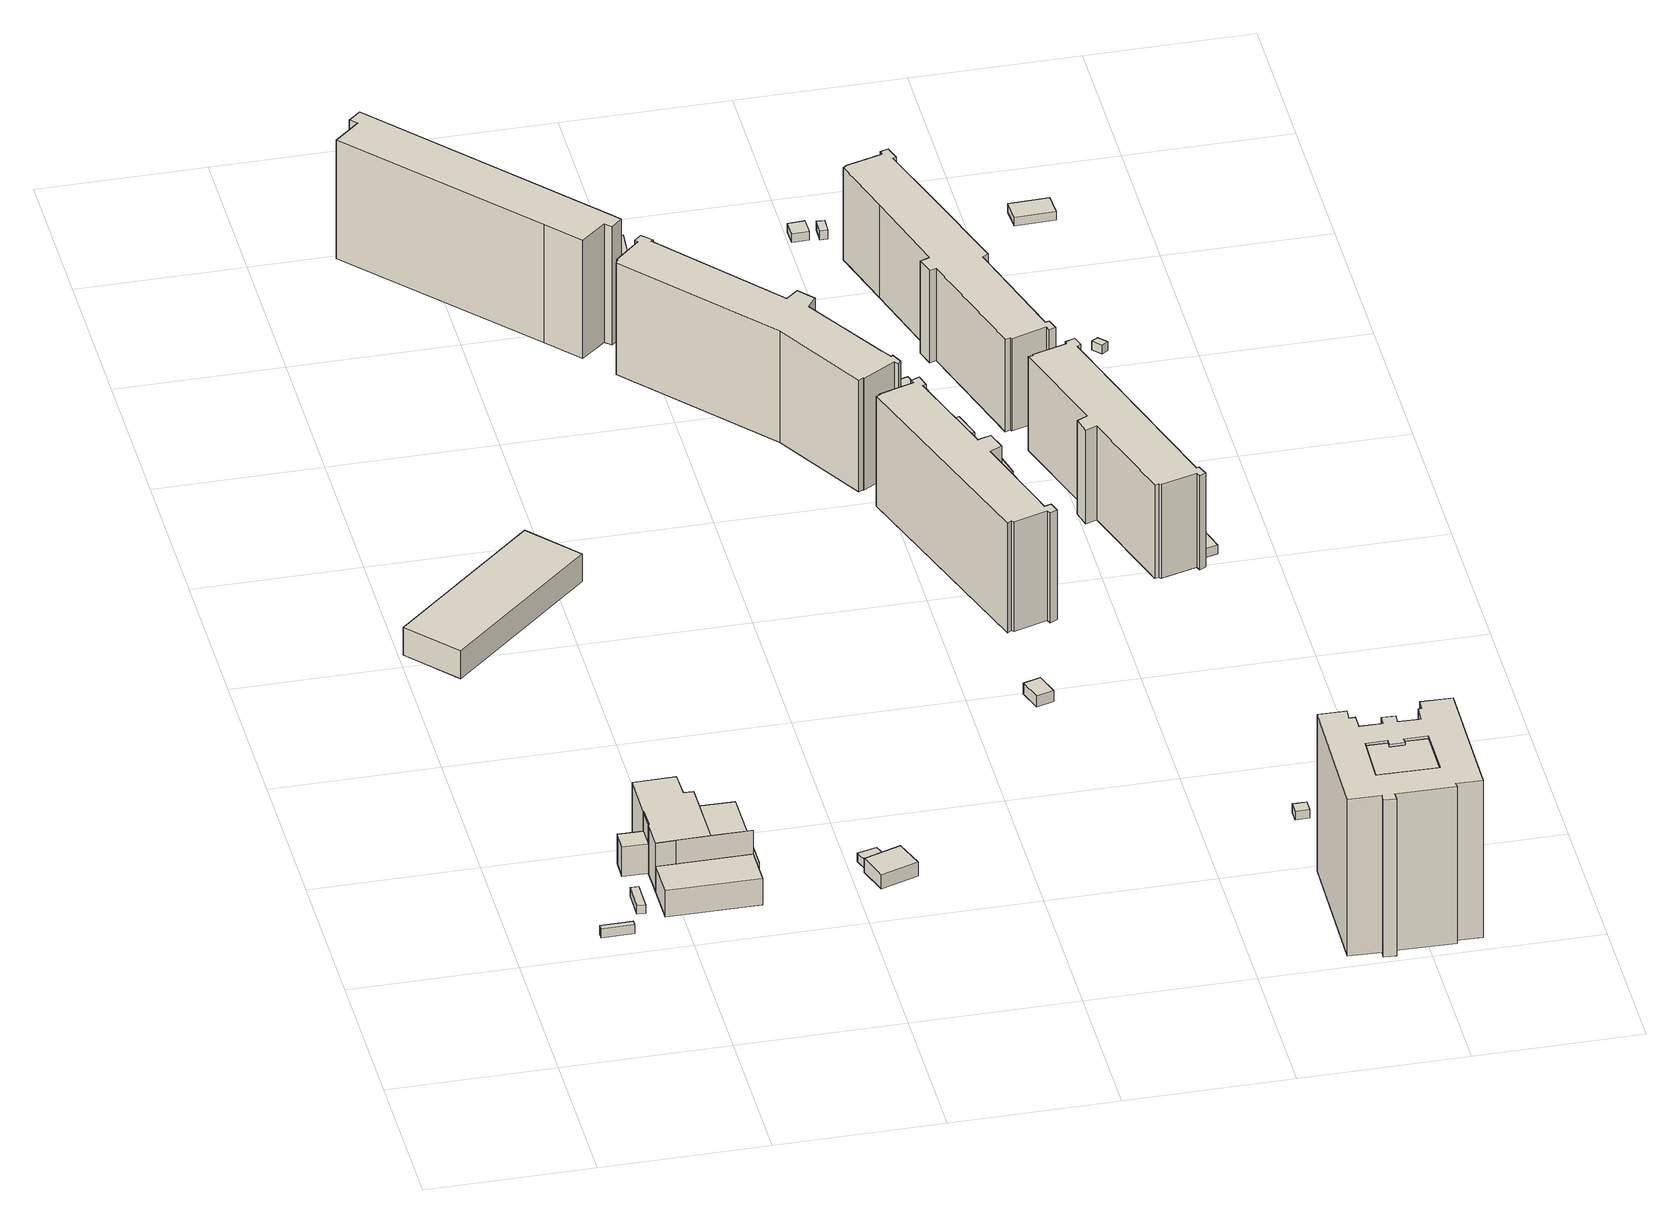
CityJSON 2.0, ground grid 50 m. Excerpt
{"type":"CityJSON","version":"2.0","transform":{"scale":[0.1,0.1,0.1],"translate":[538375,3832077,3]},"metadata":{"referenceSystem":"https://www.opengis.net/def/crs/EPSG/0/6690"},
"CityObjects":{
"building1":{"type":"Building","attributes":{"計測周辺長":22.79,"1/2500図郭":83,"区名":"住之江区","町丁目名称":"南港中６丁目","街区番号":2,"class":"3003","usage":"421","storeysAboveGround":1,"BuildingDetailAttribute.buildingRoofEdgeArea":16.94,"BuildingDetailAttribute.buildingStructureType":"610","BuildingDetailAttribute.buildingStructureOrgType":"2","BuildingDetailAttribute.detailedUsage":"1830","BuildingDetailAttribute.specifiedBuildingCoverageRate":0.6,"BuildingDetailAttribute.surveyYear":2017,"BuildingHighTideRiskAttribute.description":"1","BuildingHighTideRiskAttribute.rank":"2","BuildingHighTideRiskAttribute.depth":2.6,"BuildingIDAttribute.prefecture":"27","BuildingIDAttribute.city":"27125"},"geometry":[{"type":"Solid","lod":"1","boundaries":[[[[0,1,2,3]],[[2,4,5,3]],[[1,6,4,2]],[[0,7,6,1]],[[3,5,7,0]],[[4,6,7,5]]]]}]},
"building2":{"type":"Building","attributes":{"計測周辺長":23.27,"1/2500図郭":83,"区名":"住之江区","町丁目名称":"南港中６丁目","街区番号":2,"class":"3001","usage":"421","storeysAboveGround":1,"BuildingDetailAttribute.buildingRoofEdgeArea":22.84,"BuildingDetailAttribute.buildingStructureType":"610","BuildingDetailAttribute.buildingStructureOrgType":"2","BuildingDetailAttribute.detailedUsage":"1830","BuildingDetailAttribute.specifiedBuildingCoverageRate":0.6,"BuildingDetailAttribute.surveyYear":2017,"BuildingHighTideRiskAttribute.description":"1","BuildingHighTideRiskAttribute.rank":"2","BuildingHighTideRiskAttribute.depth":2.48,"BuildingIDAttribute.prefecture":"27","BuildingIDAttribute.city":"27125"},"geometry":[{"type":"Solid","lod":"1","boundaries":[[[[8,9,10,11]],[[10,12,13,11]],[[9,14,12,10]],[[8,15,14,9]],[[11,13,15,8]],[[12,14,15,13]]]]}]},
"building3":{"type":"Building","attributes":{"計測周辺長":27.82,"1/2500図郭":83,"区名":"住之江区","町丁目名称":"南港中６丁目","街区番号":2,"class":"3003","usage":"421","measuredHeight":10,"storeysAboveGround":1,"BuildingDetailAttribute.buildingRoofEdgeArea":48.13,"BuildingDetailAttribute.buildingStructureType":"610","BuildingDetailAttribute.buildingStructureOrgType":"2","BuildingDetailAttribute.detailedUsage":"1830","BuildingDetailAttribute.specifiedBuildingCoverageRate":0.6,"BuildingDetailAttribute.surveyYear":2017,"BuildingHighTideRiskAttribute.description":"1","BuildingHighTideRiskAttribute.rank":"2","BuildingHighTideRiskAttribute.depth":2.85,"BuildingIDAttribute.prefecture":"27","BuildingIDAttribute.city":"27125"},"geometry":[{"type":"Solid","lod":"1","boundaries":[[[[16,17,18,19]],[[18,20,21,19]],[[17,22,20,18]],[[16,23,22,17]],[[19,21,23,16]],[[20,22,23,21]]]]}]},
"building4":{"type":"Building","attributes":{"計測周辺長":92.38,"1/2500図郭":83,"区名":"住之江区","町丁目名称":"南港中６丁目","街区番号":2,"class":"3003","usage":"421","measuredHeight":16.7,"storeysAboveGround":3,"BuildingDetailAttribute.buildingRoofEdgeArea":458.52,"BuildingDetailAttribute.buildingStructureType":"610","BuildingDetailAttribute.buildingStructureOrgType":"2","BuildingDetailAttribute.detailedUsage":"1830","BuildingDetailAttribute.specifiedBuildingCoverageRate":0.6,"BuildingDetailAttribute.surveyYear":2017,"BuildingHighTideRiskAttribute.description":"1","BuildingHighTideRiskAttribute.rank":"2","BuildingHighTideRiskAttribute.depth":2.85,"BuildingIDAttribute.prefecture":"27","BuildingIDAttribute.city":"27125"},"geometry":[{"type":"Solid","lod":"1","boundaries":[[[[24,25,16,19]],[[16,26,27,19]],[[25,28,26,16]],[[24,29,28,25]],[[19,27,29,24]],[[26,28,29,27]]]]}]},
"building5":{"type":"Building","attributes":{"計測周辺長":80.11,"1/2500図郭":83,"区名":"住之江区","町丁目名称":"南港中６丁目","街区番号":2,"class":"3001","usage":"421","measuredHeight":9,"storeysAboveGround":2,"BuildingDetailAttribute.buildingRoofEdgeArea":341.93,"BuildingDetailAttribute.buildingStructureType":"610","BuildingDetailAttribute.buildingStructureOrgType":"2","BuildingDetailAttribute.detailedUsage":"1830","BuildingDetailAttribute.specifiedBuildingCoverageRate":0.6,"BuildingDetailAttribute.surveyYear":2017,"BuildingHighTideRiskAttribute.description":"1","BuildingHighTideRiskAttribute.rank":"2","BuildingHighTideRiskAttribute.depth":2.78,"BuildingIDAttribute.prefecture":"27","BuildingIDAttribute.city":"27125"},"geometry":[{"type":"Solid","lod":"1","boundaries":[[[[30,31,32,33]],[[32,34,35,33]],[[31,36,34,32]],[[30,37,36,31]],[[33,35,37,30]],[[34,36,37,35]]]]}]},
"building6":{"type":"Building","attributes":{"計測周辺長":92.38,"1/2500図郭":83,"区名":"住之江区","町丁目名称":"南港中６丁目","街区番号":2,"class":"3002","usage":"421","measuredHeight":16.8,"storeysAboveGround":3,"BuildingDetailAttribute.buildingRoofEdgeArea":458.52,"BuildingDetailAttribute.buildingStructureType":"610","BuildingDetailAttribute.buildingStructureOrgType":"2","BuildingDetailAttribute.detailedUsage":"1830","BuildingDetailAttribute.specifiedBuildingCoverageRate":0.6,"BuildingDetailAttribute.surveyYear":2017,"BuildingHighTideRiskAttribute.description":"1","BuildingHighTideRiskAttribute.rank":"2","BuildingHighTideRiskAttribute.depth":2.84,"BuildingIDAttribute.prefecture":"27","BuildingIDAttribute.city":"27125"},"geometry":[{"type":"Solid","lod":"1","boundaries":[[[[38,39,40,33,41,42,43,44,45,46]],[[45,47,48,46]],[[44,27,47,45]],[[43,29,27,44]],[[42,28,29,43]],[[41,26,28,42]],[[33,49,26,41]],[[40,50,49,33]],[[39,51,50,40]],[[38,52,51,39]],[[46,48,52,38]],[[47,27,29,28,26,49,50,51,52,48]]]]}]},
"building7":{"type":"Building","attributes":{"計測周辺長":80.11,"1/2500図郭":83,"区名":"住之江区","町丁目名称":"南港中６丁目","街区番号":2,"class":"3001","usage":"421","measuredHeight":16.8,"storeysAboveGround":2,"BuildingDetailAttribute.buildingRoofEdgeArea":341.93,"BuildingDetailAttribute.buildingStructureType":"610","BuildingDetailAttribute.buildingStructureOrgType":"2","BuildingDetailAttribute.detailedUsage":"1830","BuildingDetailAttribute.specifiedBuildingCoverageRate":0.6,"BuildingDetailAttribute.surveyYear":2017,"BuildingHighTideRiskAttribute.description":"1","BuildingHighTideRiskAttribute.rank":"2","BuildingHighTideRiskAttribute.depth":2.73,"BuildingIDAttribute.prefecture":"27","BuildingIDAttribute.city":"27125"},"geometry":[{"type":"Solid","lod":"1","boundaries":[[[[53,54,55,56]],[[55,57,58,56]],[[54,59,57,55]],[[53,60,59,54]],[[56,58,60,53]],[[57,59,60,58]]]]}]},
"building8":{"type":"Building","attributes":{"計測周辺長":94.29,"1/2500図郭":83,"区名":"住之江区","町丁目名称":"南港中６丁目","街区番号":2,"class":"3003","usage":"421","measuredHeight":5.9,"storeysAboveGround":1,"BuildingDetailAttribute.buildingRoofEdgeArea":440.94,"BuildingDetailAttribute.buildingStructureType":"610","BuildingDetailAttribute.buildingStructureOrgType":"2","BuildingDetailAttribute.detailedUsage":"1830","BuildingDetailAttribute.specifiedBuildingCoverageRate":0.6,"BuildingDetailAttribute.surveyYear":2017,"BuildingHighTideRiskAttribute.description":"1","BuildingHighTideRiskAttribute.rank":"2","BuildingHighTideRiskAttribute.depth":2.91,"BuildingIDAttribute.prefecture":"27","BuildingIDAttribute.city":"27125"},"geometry":[{"type":"Solid","lod":"1","boundaries":[[[[39,38,46,61,62,30,63,40]],[[63,64,65,40]],[[30,66,64,63]],[[62,67,66,30]],[[61,68,67,62]],[[46,69,68,61]],[[38,70,69,46]],[[39,71,70,38]],[[40,65,71,39]],[[64,66,67,68,69,70,71,65]]]]}]},
"building9":{"type":"Building","attributes":{"区名":"住之江区","町丁目名称":"南港中６丁目","街区番号":2,"class":"3001","usage":"431","measuredHeight":9.4,"storeysAboveGround":2,"BuildingDetailAttribute.buildingRoofEdgeArea":1421.01,"BuildingDetailAttribute.buildingStructureType":"610","BuildingDetailAttribute.buildingStructureOrgType":"2","BuildingDetailAttribute.detailedUsage":"1740","BuildingDetailAttribute.specifiedBuildingCoverageRate":0.6,"BuildingDetailAttribute.surveyYear":2017,"BuildingHighTideRiskAttribute.description":"1","BuildingHighTideRiskAttribute.rank":"2","BuildingHighTideRiskAttribute.depth":1.41,"BuildingIDAttribute.prefecture":"27","BuildingIDAttribute.city":"27125"},"geometry":[{"type":"Solid","lod":"1","boundaries":[[[[72,73,74,75,76]],[[75,77,78,76]],[[74,79,77,75]],[[73,80,79,74]],[[72,81,80,73]],[[76,78,81,72]],[[77,79,80,81,78]]]]}]},
"building10":{"type":"Building","attributes":{"計測周辺長":21.52,"1/2500図郭":83,"区名":"住之江区","町丁目名称":"南港中６丁目","街区番号":2,"class":"3003","usage":"421","storeysAboveGround":1,"BuildingDetailAttribute.buildingRoofEdgeArea":28.5,"BuildingDetailAttribute.buildingStructureType":"610","BuildingDetailAttribute.buildingStructureOrgType":"2","BuildingDetailAttribute.detailedUsage":"1830","BuildingDetailAttribute.specifiedBuildingCoverageRate":0.6,"BuildingDetailAttribute.surveyYear":2017,"BuildingHighTideRiskAttribute.description":"1","BuildingHighTideRiskAttribute.rank":"2","BuildingHighTideRiskAttribute.depth":2.89,"BuildingIDAttribute.prefecture":"27","BuildingIDAttribute.city":"27125"},"geometry":[{"type":"Solid","lod":"1","boundaries":[[[[82,83,84,85]],[[84,86,87,85]],[[83,88,86,84]],[[82,89,88,83]],[[85,87,89,82]],[[86,88,89,87]]]]}]},
"building11":{"type":"Building","attributes":{"計測周辺長":42.85,"1/2500図郭":83,"区名":"住之江区","町丁目名称":"南港中６丁目","街区番号":2,"class":"3001","usage":"421","measuredHeight":4.7,"storeysAboveGround":1,"BuildingDetailAttribute.buildingRoofEdgeArea":113.16,"BuildingDetailAttribute.buildingStructureType":"610","BuildingDetailAttribute.buildingStructureOrgType":"2","BuildingDetailAttribute.detailedUsage":"1830","BuildingDetailAttribute.specifiedBuildingCoverageRate":0.6,"BuildingDetailAttribute.surveyYear":2017,"BuildingHighTideRiskAttribute.description":"1","BuildingHighTideRiskAttribute.rank":"3","BuildingHighTideRiskAttribute.depth":3.05,"BuildingIDAttribute.prefecture":"27","BuildingIDAttribute.city":"27125"},"geometry":[{"type":"Solid","lod":"1","boundaries":[[[[90,91,92,93,94]],[[93,95,96,94]],[[92,97,95,93]],[[91,98,97,92]],[[90,99,98,91]],[[94,96,99,90]],[[95,97,98,99,96]]]]}]},
"building12":{"type":"Building","attributes":{"計測周辺長":209.69,"1/2500図郭":74,"区名":"住之江区","町丁目名称":"南港中５丁目","街区番号":5,"class":"3002","usage":"412","measuredHeight":40.3,"storeysAboveGround":9,"BuildingDetailAttribute.buildingRoofEdgeArea":1282.78,"BuildingDetailAttribute.buildingStructureType":"603","BuildingDetailAttribute.buildingStructureOrgType":"3","BuildingDetailAttribute.detailedUsage":"1130","BuildingDetailAttribute.specifiedBuildingCoverageRate":0.6,"BuildingDetailAttribute.surveyYear":2017,"BuildingHighTideRiskAttribute.description":"1","BuildingHighTideRiskAttribute.rank":"2","BuildingHighTideRiskAttribute.depth":1,"BuildingIDAttribute.prefecture":"27","BuildingIDAttribute.city":"27125"},"geometry":[{"type":"Solid","lod":"1","boundaries":[[[[100,101,102,103,104,105,106,107,108,109]],[[108,110,111,109]],[[107,112,110,108]],[[106,113,112,107]],[[105,114,113,106]],[[104,115,114,105]],[[103,116,115,104]],[[102,117,116,103]],[[101,118,117,102]],[[100,119,118,101]],[[109,111,119,100]],[[110,112,113,114,115,116,117,118,119,111]]]]}]},
"building13":{"type":"Building","attributes":{"計測周辺長":82.28,"1/2500図郭":74,"区名":"住之江区","町丁目名称":"南港中５丁目","街区番号":5,"class":"3003","usage":"412","storeysAboveGround":1,"BuildingDetailAttribute.buildingRoofEdgeArea":196.12,"BuildingDetailAttribute.buildingStructureType":"610","BuildingDetailAttribute.buildingStructureOrgType":"2","BuildingDetailAttribute.detailedUsage":"1130","BuildingDetailAttribute.specifiedBuildingCoverageRate":0.6,"BuildingDetailAttribute.surveyYear":2017,"BuildingHighTideRiskAttribute.description":"1","BuildingHighTideRiskAttribute.rank":"2","BuildingHighTideRiskAttribute.depth":1.1,"BuildingIDAttribute.prefecture":"27","BuildingIDAttribute.city":"27125"},"geometry":[{"type":"Solid","lod":"1","boundaries":[[[[120,121,122,123]],[[122,124,125,123]],[[121,126,124,122]],[[120,127,126,121]],[[123,125,127,120]],[[124,126,127,125]]]]}]},
"building14":{"type":"Building","attributes":{"計測周辺長":75.45,"1/2500図郭":74,"区名":"住之江区","町丁目名称":"南港中５丁目","街区番号":5,"class":"3001","usage":"422","measuredHeight":3.8,"storeysAboveGround":1,"BuildingDetailAttribute.buildingRoofEdgeArea":291.53,"BuildingDetailAttribute.buildingStructureType":"610","BuildingDetailAttribute.buildingStructureOrgType":"2","BuildingDetailAttribute.detailedUsage":"1407","BuildingDetailAttribute.specifiedBuildingCoverageRate":0.6,"BuildingDetailAttribute.surveyYear":2017,"BuildingHighTideRiskAttribute.description":"1","BuildingHighTideRiskAttribute.rank":"2","BuildingHighTideRiskAttribute.depth":1.17,"BuildingIDAttribute.prefecture":"27","BuildingIDAttribute.city":"27125"},"geometry":[{"type":"Solid","lod":"1","boundaries":[[[[128,129,130,131,132,133,134,135]],[[134,136,137,135]],[[133,138,136,134]],[[132,139,138,133]],[[131,140,139,132]],[[130,141,140,131]],[[129,142,141,130]],[[128,143,142,129]],[[135,137,143,128]],[[136,138,139,140,141,142,143,137]]]]}]},
"building15":{"type":"Building","attributes":{"計測周辺長":227.99,"1/2500図郭":83,"区名":"住之江区","町丁目名称":"南港中５丁目","街区番号":5,"class":"3002","usage":"412","measuredHeight":38,"storeysAboveGround":9,"BuildingDetailAttribute.buildingRoofEdgeArea":1343.06,"BuildingDetailAttribute.buildingStructureType":"603","BuildingDetailAttribute.buildingStructureOrgType":"3","BuildingDetailAttribute.detailedUsage":"1130","BuildingDetailAttribute.specifiedBuildingCoverageRate":0.6,"BuildingDetailAttribute.surveyYear":2017,"BuildingHighTideRiskAttribute.description":"1","BuildingHighTideRiskAttribute.rank":"2","BuildingHighTideRiskAttribute.depth":1.09,"BuildingIDAttribute.prefecture":"27","BuildingIDAttribute.city":"27125"},"geometry":[{"type":"Solid","lod":"1","boundaries":[[[[144,145,146,147,148,149,150,151,152,153,154,155,156,157,158,159,160,161,162,163,164,165,166,167,168]],[[167,169,170,168]],[[166,171,169,167]],[[165,172,171,166]],[[164,173,172,165]],[[163,174,173,164]],[[162,175,174,163]],[[161,176,175,162]],[[160,177,176,161]],[[159,178,177,160]],[[158,179,178,159]],[[157,180,179,158]],[[156,181,180,157]],[[155,182,181,156]],[[154,183,182,155]],[[153,184,183,154]],[[152,185,184,153]],[[151,186,185,152]],[[150,187,186,151]],[[149,188,187,150]],[[148,189,188,149]],[[147,190,189,148]],[[146,191,190,147]],[[145,192,191,146]],[[144,193,192,145]],[[168,170,193,144]],[[169,171,172,173,174,175,176,177,178,179,180,181,182,183,184,185,186,187,188,189,190,191,192,193,170]]]]}]},
"building16":{"type":"Building","attributes":{"計測周辺長":25.65,"1/2500図郭":83,"区名":"住之江区","町丁目名称":"南港中３丁目","街区番号":2,"class":"3001","usage":"421","measuredHeight":3.8,"storeysAboveGround":1,"BuildingDetailAttribute.buildingRoofEdgeArea":40.22,"BuildingDetailAttribute.buildingStructureType":"610","BuildingDetailAttribute.buildingStructureOrgType":"2","BuildingDetailAttribute.detailedUsage":"1840","BuildingDetailAttribute.specifiedBuildingCoverageRate":0.8,"BuildingDetailAttribute.surveyYear":2017,"BuildingHighTideRiskAttribute.description":"1","BuildingHighTideRiskAttribute.rank":"2","BuildingHighTideRiskAttribute.depth":2.27,"BuildingIDAttribute.prefecture":"27","BuildingIDAttribute.city":"27125"},"geometry":[{"type":"Solid","lod":"1","boundaries":[[[[194,195,196,197]],[[196,198,199,197]],[[195,200,198,196]],[[194,201,200,195]],[[197,199,201,194]],[[198,200,201,199]]]]}]},
"building17":{"type":"Building","attributes":{"計測周辺長":64.97,"1/2500図郭":83,"区名":"住之江区","町丁目名称":"南港中５丁目","街区番号":5,"class":"3003","usage":"412","storeysAboveGround":1,"BuildingDetailAttribute.buildingRoofEdgeArea":175.47,"BuildingDetailAttribute.buildingStructureType":"610","BuildingDetailAttribute.buildingStructureOrgType":"2","BuildingDetailAttribute.detailedUsage":"1130","BuildingDetailAttribute.specifiedBuildingCoverageRate":0.6,"BuildingDetailAttribute.surveyYear":2017,"BuildingHighTideRiskAttribute.description":"1","BuildingHighTideRiskAttribute.rank":"2","BuildingHighTideRiskAttribute.depth":1.1,"BuildingIDAttribute.prefecture":"27","BuildingIDAttribute.city":"27125"},"geometry":[{"type":"Solid","lod":"1","boundaries":[[[[202,203,204,205]],[[204,206,207,205]],[[203,208,206,204]],[[202,209,208,203]],[[205,207,209,202]],[[206,208,209,207]]]]}]},
"building18":{"type":"Building","attributes":{"計測周辺長":192.95,"1/2500図郭":83,"区名":"住之江区","町丁目名称":"南港中５丁目","街区番号":5,"class":"3002","usage":"412","measuredHeight":37.3,"storeysAboveGround":9,"BuildingDetailAttribute.buildingRoofEdgeArea":1040.63,"BuildingDetailAttribute.buildingStructureType":"603","BuildingDetailAttribute.buildingStructureOrgType":"3","BuildingDetailAttribute.detailedUsage":"1130","BuildingDetailAttribute.specifiedBuildingCoverageRate":0.6,"BuildingDetailAttribute.surveyYear":2017,"BuildingHighTideRiskAttribute.description":"1","BuildingHighTideRiskAttribute.rank":"2","BuildingHighTideRiskAttribute.depth":1.44,"BuildingIDAttribute.prefecture":"27","BuildingIDAttribute.city":"27125"},"geometry":[{"type":"Solid","lod":"1","boundaries":[[[[210,211,212,213,214,215,216,217,218,219,220,221,222,223,224,225,226,227,228,229,230,231,232]],[[231,233,234,232]],[[230,235,233,231]],[[229,236,235,230]],[[228,237,236,229]],[[227,238,237,228]],[[226,239,238,227]],[[225,240,239,226]],[[224,241,240,225]],[[223,242,241,224]],[[222,243,242,223]],[[221,244,243,222]],[[220,245,244,221]],[[219,246,245,220]],[[218,247,246,219]],[[217,248,247,218]],[[216,249,248,217]],[[215,250,249,216]],[[214,251,250,215]],[[213,252,251,214]],[[212,253,252,213]],[[211,254,253,212]],[[210,255,254,211]],[[232,234,255,210]],[[233,235,236,237,238,239,240,241,242,243,244,245,246,247,248,249,250,251,252,253,254,255,234]]]]}]},
"building19":{"type":"Building","attributes":{"class":"3003","measuredHeight":25.4,"BuildingDetailAttribute.specifiedBuildingCoverageRate":0.6,"BuildingDetailAttribute.surveyYear":2017,"BuildingHighTideRiskAttribute.description":"1","BuildingHighTideRiskAttribute.rank":"2","BuildingHighTideRiskAttribute.depth":1.16,"BuildingIDAttribute.prefecture":"27","BuildingIDAttribute.city":"27125"},"geometry":[{"type":"Solid","lod":"1","boundaries":[[[[256,257,258]],[[257,259,260,258]],[[256,261,259,257]],[[258,260,261,256]],[[259,261,260]]]]}]},
"building20":{"type":"Building","attributes":{"計測周辺長":46.1,"1/2500図郭":83,"区名":"住之江区","町丁目名称":"南港中５丁目","街区番号":5,"class":"3003","usage":"412","storeysAboveGround":1,"BuildingDetailAttribute.buildingRoofEdgeArea":103.73,"BuildingDetailAttribute.buildingStructureType":"610","BuildingDetailAttribute.buildingStructureOrgType":"2","BuildingDetailAttribute.detailedUsage":"1130","BuildingDetailAttribute.specifiedBuildingCoverageRate":0.6,"BuildingDetailAttribute.surveyYear":2017,"BuildingHighTideRiskAttribute.description":"1","BuildingHighTideRiskAttribute.rank":"2","BuildingHighTideRiskAttribute.depth":1.16,"BuildingIDAttribute.prefecture":"27","BuildingIDAttribute.city":"27125"},"geometry":[{"type":"Solid","lod":"1","boundaries":[[[[262,263,264,265,258,257]],[[258,266,267,257]],[[265,268,266,258]],[[264,269,268,265]],[[263,270,269,264]],[[262,271,270,263]],[[257,267,271,262]],[[266,268,269,270,271,267]]]]}]},
"building21":{"type":"Building","attributes":{"計測周辺長":50.4,"1/2500図郭":83,"区名":"住之江区","町丁目名称":"南港中５丁目","街区番号":5,"class":"3003","usage":"412","storeysAboveGround":1,"BuildingDetailAttribute.buildingRoofEdgeArea":121.29,"BuildingDetailAttribute.buildingStructureType":"610","BuildingDetailAttribute.buildingStructureOrgType":"2","BuildingDetailAttribute.detailedUsage":"1130","BuildingDetailAttribute.specifiedBuildingCoverageRate":0.6,"BuildingDetailAttribute.surveyYear":2017,"BuildingHighTideRiskAttribute.description":"1","BuildingHighTideRiskAttribute.rank":"2","BuildingHighTideRiskAttribute.depth":1.47,"BuildingIDAttribute.prefecture":"27","BuildingIDAttribute.city":"27125"},"geometry":[{"type":"Solid","lod":"1","boundaries":[[[[272,273,274,275,276]],[[275,277,278,276]],[[274,279,277,275]],[[273,280,279,274]],[[272,281,280,273]],[[276,278,281,272]],[[277,279,280,281,278]]]]}]},
"building22":{"type":"Building","attributes":{"計測周辺長":47.81,"1/2500図郭":83,"区名":"住之江区","町丁目名称":"南港中５丁目","街区番号":5,"class":"3003","usage":"412","storeysAboveGround":1,"BuildingDetailAttribute.buildingRoofEdgeArea":119.53,"BuildingDetailAttribute.buildingStructureType":"610","BuildingDetailAttribute.buildingStructureOrgType":"2","BuildingDetailAttribute.detailedUsage":"1130","BuildingDetailAttribute.specifiedBuildingCoverageRate":0.6,"BuildingDetailAttribute.surveyYear":2017,"BuildingHighTideRiskAttribute.description":"1","BuildingHighTideRiskAttribute.rank":"2","BuildingHighTideRiskAttribute.depth":1.4,"BuildingIDAttribute.prefecture":"27","BuildingIDAttribute.city":"27125"},"geometry":[{"type":"Solid","lod":"1","boundaries":[[[[282,283,284,285]],[[284,286,287,285]],[[283,288,286,284]],[[282,289,288,283]],[[285,287,289,282]],[[286,288,289,287]]]]}]},
"building23":{"type":"Building","attributes":{"計測周辺長":57.57,"1/2500図郭":83,"区名":"住之江区","町丁目名称":"南港中５丁目","街区番号":5,"class":"3001","usage":"412","measuredHeight":4.7,"storeysAboveGround":1,"BuildingDetailAttribute.buildingRoofEdgeArea":203.81,"BuildingDetailAttribute.buildingStructureType":"610","BuildingDetailAttribute.buildingStructureOrgType":"2","BuildingDetailAttribute.detailedUsage":"1130","BuildingDetailAttribute.specifiedBuildingCoverageRate":0.6,"BuildingDetailAttribute.surveyYear":2017,"BuildingHighTideRiskAttribute.description":"1","BuildingHighTideRiskAttribute.rank":"2","BuildingHighTideRiskAttribute.depth":1.18,"BuildingIDAttribute.prefecture":"27","BuildingIDAttribute.city":"27125"},"geometry":[{"type":"Solid","lod":"1","boundaries":[[[[290,291,292,293]],[[292,294,295,293]],[[291,296,294,292]],[[290,297,296,291]],[[293,295,297,290]],[[294,296,297,295]]]]}]},
"building24":{"type":"Building","attributes":{"計測周辺長":16,"1/2500図郭":83,"区名":"住之江区","町丁目名称":"南港中３丁目","街区番号":3,"class":"3001","usage":"412","storeysAboveGround":1,"BuildingDetailAttribute.buildingRoofEdgeArea":15.94,"BuildingDetailAttribute.buildingStructureType":"603","BuildingDetailAttribute.buildingStructureOrgType":"3","BuildingDetailAttribute.detailedUsage":"1130","BuildingDetailAttribute.specifiedBuildingCoverageRate":0.6,"BuildingDetailAttribute.surveyYear":2017,"BuildingHighTideRiskAttribute.description":"1","BuildingHighTideRiskAttribute.rank":"2","BuildingHighTideRiskAttribute.depth":1.18,"BuildingIDAttribute.prefecture":"27","BuildingIDAttribute.city":"27125"},"geometry":[{"type":"Solid","lod":"1","boundaries":[[[[298,299,300,301]],[[300,302,303,301]],[[299,304,302,300]],[[298,305,304,299]],[[301,303,305,298]],[[302,304,305,303]]]]}]},
"building25":{"type":"Building","attributes":{"class":"3002","measuredHeight":52.2,"BuildingDetailAttribute.specifiedBuildingCoverageRate":0.6,"BuildingDetailAttribute.surveyYear":2017,"BuildingHighTideRiskAttribute.description":"1","BuildingHighTideRiskAttribute.rank":"1","BuildingHighTideRiskAttribute.depth":0.478,"BuildingIDAttribute.prefecture":"27","BuildingIDAttribute.city":"27125"},"geometry":[{"type":"Solid","lod":"1","boundaries":[[[[306,307,308,309,310,311,312,313]],[[312,314,315,313]],[[311,316,314,312]],[[310,317,316,311]],[[309,318,317,310]],[[308,319,318,309]],[[307,320,319,308]],[[306,321,320,307]],[[313,315,321,306]],[[314,316,317,318,319,320,321,315]]]]}]},
"building26":{"type":"Building","attributes":{"計測周辺長":261.16,"1/2500図郭":83,"区名":"住之江区","町丁目名称":"南港中３丁目","街区番号":3,"class":"3002","usage":"412","measuredHeight":53.4,"storeysAboveGround":14,"BuildingDetailAttribute.buildingRoofEdgeArea":1233.25,"BuildingDetailAttribute.buildingStructureType":"603","BuildingDetailAttribute.buildingStructureOrgType":"3","BuildingDetailAttribute.detailedUsage":"1130","BuildingDetailAttribute.specifiedBuildingCoverageRate":0.6,"BuildingDetailAttribute.surveyYear":2017,"BuildingHighTideRiskAttribute.description":"1","BuildingHighTideRiskAttribute.rank":"2","BuildingHighTideRiskAttribute.depth":0.876,"BuildingIDAttribute.prefecture":"27","BuildingIDAttribute.city":"27125"},"geometry":[{"type":"Solid","lod":"1","boundaries":[[[[322,323,324,325,326,327,328,329,330,331,332,333,334,335,336,337,338,339,340,341,342,343],[344,345,346,347,348,349,350,351]],[[342,352,353,343]],[[341,354,352,342]],[[340,355,354,341]],[[339,356,355,340]],[[338,357,356,339]],[[337,358,357,338]],[[336,359,358,337]],[[335,360,359,336]],[[334,361,360,335]],[[333,362,361,334]],[[332,363,362,333]],[[331,364,363,332]],[[330,365,364,331]],[[329,366,365,330]],[[328,367,366,329]],[[327,368,367,328]],[[326,369,368,327]],[[325,370,369,326]],[[324,371,370,325]],[[323,372,371,324]],[[322,373,372,323]],[[343,353,373,322]],[[350,374,375,351]],[[349,376,374,350]],[[348,377,376,349]],[[347,378,377,348]],[[346,379,378,347]],[[345,380,379,346]],[[344,381,380,345]],[[351,375,381,344]],[[352,354,355,356,357,358,359,360,361,362,363,364,365,366,367,368,369,370,371,372,373,353],[374,376,377,378,379,380,381,375]]]]}]},
"building27":{"type":"Building","attributes":{"計測周辺長":43.74,"1/2500図郭":83,"区名":"住之江区","町丁目名称":"南港中５丁目","街区番号":5,"class":"3001","usage":"422","measuredHeight":3.6,"storeysAboveGround":1,"BuildingDetailAttribute.buildingRoofEdgeArea":112.38,"BuildingDetailAttribute.buildingStructureType":"610","BuildingDetailAttribute.buildingStructureOrgType":"2","BuildingDetailAttribute.detailedUsage":"1407","BuildingDetailAttribute.specifiedBuildingCoverageRate":0.6,"BuildingDetailAttribute.surveyYear":2017,"BuildingHighTideRiskAttribute.description":"1","BuildingHighTideRiskAttribute.rank":"2","BuildingHighTideRiskAttribute.depth":1.26,"BuildingIDAttribute.prefecture":"27","BuildingIDAttribute.city":"27125"},"geometry":[{"type":"Solid","lod":"1","boundaries":[[[[382,383,384,385,386,387,388,389]],[[388,390,391,389]],[[387,392,390,388]],[[386,393,392,387]],[[385,394,393,386]],[[384,395,394,385]],[[383,396,395,384]],[[382,397,396,383]],[[389,391,397,382]],[[390,392,393,394,395,396,397,391]]]]}]},
"building28":{"type":"Building","attributes":{"計測周辺長":37.85,"1/2500図郭":83,"区名":"住之江区","町丁目名称":"南港中５丁目","街区番号":5,"class":"3001","usage":"412","measuredHeight":3.2,"storeysAboveGround":1,"BuildingDetailAttribute.buildingRoofEdgeArea":89.38,"BuildingDetailAttribute.buildingStructureType":"610","BuildingDetailAttribute.buildingStructureOrgType":"2","BuildingDetailAttribute.detailedUsage":"1130","BuildingDetailAttribute.specifiedBuildingCoverageRate":0.6,"BuildingDetailAttribute.surveyYear":2017,"BuildingHighTideRiskAttribute.description":"1","BuildingHighTideRiskAttribute.rank":"2","BuildingHighTideRiskAttribute.depth":1.07,"BuildingIDAttribute.prefecture":"27","BuildingIDAttribute.city":"27125"},"geometry":[{"type":"Solid","lod":"1","boundaries":[[[[398,399,400,401]],[[400,402,403,401]],[[399,404,402,400]],[[398,405,404,399]],[[401,403,405,398]],[[402,404,405,403]]]]}]},
"building29":{"type":"Building","attributes":{"計測周辺長":38.01,"1/2500図郭":83,"区名":"住之江区","町丁目名称":"南港中３丁目","街区番号":3,"class":"3003","usage":"412","storeysAboveGround":1,"BuildingDetailAttribute.buildingRoofEdgeArea":52.75,"BuildingDetailAttribute.buildingStructureType":"610","BuildingDetailAttribute.buildingStructureOrgType":"2","BuildingDetailAttribute.detailedUsage":"1130","BuildingDetailAttribute.specifiedBuildingCoverageRate":0.6,"BuildingDetailAttribute.surveyYear":2017,"BuildingHighTideRiskAttribute.description":"1","BuildingHighTideRiskAttribute.rank":"2","BuildingHighTideRiskAttribute.depth":1.15,"BuildingIDAttribute.prefecture":"27","BuildingIDAttribute.city":"27125"},"geometry":[{"type":"Solid","lod":"1","boundaries":[[[[406,407,408,409]],[[408,410,411,409]],[[407,412,410,408]],[[406,413,412,407]],[[409,411,413,406]],[[410,412,413,411]]]]}]},
"building30":{"type":"Building","attributes":{"計測周辺長":40,"1/2500図郭":83,"区名":"住之江区","町丁目名称":"南港中３丁目","街区番号":3,"class":"3003","usage":"412","storeysAboveGround":1,"BuildingDetailAttribute.buildingRoofEdgeArea":66.94,"BuildingDetailAttribute.buildingStructureType":"610","BuildingDetailAttribute.buildingStructureOrgType":"2","BuildingDetailAttribute.detailedUsage":"1130","BuildingDetailAttribute.specifiedBuildingCoverageRate":0.6,"BuildingDetailAttribute.surveyYear":2017,"BuildingHighTideRiskAttribute.description":"1","BuildingHighTideRiskAttribute.rank":"2","BuildingHighTideRiskAttribute.depth":1.09,"BuildingIDAttribute.prefecture":"27","BuildingIDAttribute.city":"27125"},"geometry":[{"type":"Solid","lod":"1","boundaries":[[[[414,415,416,417]],[[416,418,419,417]],[[415,420,418,416]],[[414,421,420,415]],[[417,419,421,414]],[[418,420,421,419]]]]}]},
"building31":{"type":"Building","attributes":{"計測周辺長":36.52,"1/2500図郭":83,"区名":"住之江区","町丁目名称":"南港中３丁目","街区番号":3,"class":"3003","usage":"412","storeysAboveGround":1,"BuildingDetailAttribute.buildingRoofEdgeArea":42.62,"BuildingDetailAttribute.buildingStructureType":"610","BuildingDetailAttribute.buildingStructureOrgType":"2","BuildingDetailAttribute.detailedUsage":"1130","BuildingDetailAttribute.specifiedBuildingCoverageRate":0.6,"BuildingDetailAttribute.surveyYear":2017,"BuildingHighTideRiskAttribute.description":"1","BuildingHighTideRiskAttribute.rank":"2","BuildingHighTideRiskAttribute.depth":1.09,"BuildingIDAttribute.prefecture":"27","BuildingIDAttribute.city":"27125"},"geometry":[{"type":"Solid","lod":"1","boundaries":[[[[422,423,424,425]],[[424,426,427,425]],[[423,428,426,424]],[[422,429,428,423]],[[425,427,429,422]],[[426,428,429,427]]]]}]},
"building32":{"type":"Building","attributes":{"class":"3001","BuildingDetailAttribute.specifiedBuildingCoverageRate":0.6,"BuildingDetailAttribute.surveyYear":2017,"BuildingHighTideRiskAttribute.description":"1","BuildingHighTideRiskAttribute.rank":"2","BuildingHighTideRiskAttribute.depth":1.12,"BuildingIDAttribute.prefecture":"27","BuildingIDAttribute.city":"27125"},"geometry":[{"type":"Solid","lod":"1","boundaries":[[[[430,431,432,433]],[[432,434,435,433]],[[431,436,434,432]],[[430,437,436,431]],[[433,435,437,430]],[[434,436,437,435]]]]}]},
"building33":{"type":"Building","attributes":{"class":"3001","BuildingDetailAttribute.specifiedBuildingCoverageRate":0.6,"BuildingDetailAttribute.surveyYear":2017,"BuildingHighTideRiskAttribute.description":"1","BuildingHighTideRiskAttribute.rank":"2","BuildingHighTideRiskAttribute.depth":1.26,"BuildingIDAttribute.prefecture":"27","BuildingIDAttribute.city":"27125"},"geometry":[{"type":"Solid","lod":"1","boundaries":[[[[438,439,440,441]],[[440,442,443,441]],[[439,444,442,440]],[[438,445,444,439]],[[441,443,445,438]],[[442,444,445,443]]]]}]},
"building34":{"type":"Building","attributes":{"計測周辺長":236.89,"1/2500図郭":83,"区名":"住之江区","町丁目名称":"南港中５丁目","街区番号":5,"class":"3002","usage":"412","measuredHeight":31.4,"storeysAboveGround":9,"BuildingDetailAttribute.buildingRoofEdgeArea":1422.52,"BuildingDetailAttribute.buildingStructureType":"603","BuildingDetailAttribute.buildingStructureOrgType":"3","BuildingDetailAttribute.detailedUsage":"1130","BuildingDetailAttribute.specifiedBuildingCoverageRate":0.6,"BuildingDetailAttribute.surveyYear":2017,"BuildingHighTideRiskAttribute.description":"1","BuildingHighTideRiskAttribute.rank":"2","BuildingHighTideRiskAttribute.depth":1.15,"BuildingIDAttribute.prefecture":"27","BuildingIDAttribute.city":"27125"},"geometry":[{"type":"Solid","lod":"1","boundaries":[[[[446,447,448,449,450,451,452,453,454,455,456,457,458,459,460,461,462,463,464,465,466,467,468,469]],[[468,470,471,469]],[[467,472,470,468]],[[466,473,472,467]],[[465,474,473,466]],[[464,475,474,465]],[[463,476,475,464]],[[462,477,476,463]],[[461,478,477,462]],[[460,479,478,461]],[[459,480,479,460]],[[458,481,480,459]],[[457,482,481,458]],[[456,483,482,457]],[[455,484,483,456]],[[454,485,484,455]],[[453,486,485,454]],[[452,487,486,453]],[[451,488,487,452]],[[450,489,488,451]],[[449,490,489,450]],[[448,491,490,449]],[[447,492,491,448]],[[446,493,492,447]],[[469,471,493,446]],[[470,472,473,474,475,476,477,478,479,480,481,482,483,484,485,486,487,488,489,490,491,492,493,471]]]]}]},
"building35":{"type":"Building","attributes":{"計測周辺長":190.65,"1/2500図郭":83,"区名":"住之江区","町丁目名称":"南港中５丁目","街区番号":5,"class":"3002","usage":"412","measuredHeight":31.9,"storeysAboveGround":1,"BuildingDetailAttribute.buildingRoofEdgeArea":1075.14,"BuildingDetailAttribute.buildingStructureType":"603","BuildingDetailAttribute.buildingStructureOrgType":"3","BuildingDetailAttribute.detailedUsage":"1130","BuildingDetailAttribute.specifiedBuildingCoverageRate":0.6,"BuildingDetailAttribute.surveyYear":2017,"BuildingHighTideRiskAttribute.description":"1","BuildingHighTideRiskAttribute.rank":"2","BuildingHighTideRiskAttribute.depth":1.29,"BuildingIDAttribute.prefecture":"27","BuildingIDAttribute.city":"27125"},"geometry":[{"type":"Solid","lod":"1","boundaries":[[[[494,495,496,497,498,499,500,501,502,503,504,505,506,507,508,509,510,511,512,513]],[[512,514,515,513]],[[511,516,514,512]],[[510,517,516,511]],[[509,518,517,510]],[[508,519,518,509]],[[507,520,519,508]],[[506,521,520,507]],[[505,522,521,506]],[[504,523,522,505]],[[503,524,523,504]],[[502,525,524,503]],[[501,526,525,502]],[[500,527,526,501]],[[499,528,527,500]],[[498,529,528,499]],[[497,530,529,498]],[[496,531,530,497]],[[495,532,531,496]],[[494,533,532,495]],[[513,515,533,494]],[[514,516,517,518,519,520,521,522,523,524,525,526,527,528,529,530,531,532,533,515]]]]}]},
"building36":{"type":"Building","attributes":{"計測周辺長":78.78,"1/2500図郭":83,"区名":"住之江区","町丁目名称":"南港中５丁目","街区番号":5,"class":"3003","usage":"412","storeysAboveGround":1,"BuildingDetailAttribute.buildingRoofEdgeArea":234.84,"BuildingDetailAttribute.buildingStructureType":"610","BuildingDetailAttribute.buildingStructureOrgType":"2","BuildingDetailAttribute.detailedUsage":"1130","BuildingDetailAttribute.specifiedBuildingCoverageRate":0.6,"BuildingDetailAttribute.surveyYear":2017,"BuildingHighTideRiskAttribute.description":"1","BuildingHighTideRiskAttribute.rank":"2","BuildingHighTideRiskAttribute.depth":0.958,"BuildingIDAttribute.prefecture":"27","BuildingIDAttribute.city":"27125"},"geometry":[{"type":"Solid","lod":"1","boundaries":[[[[534,535,536,537,538,539]],[[538,540,541,539]],[[537,542,540,538]],[[536,543,542,537]],[[535,544,543,536]],[[534,545,544,535]],[[539,541,545,534]],[[540,542,543,544,545,541]]]]}]},
"building37":{"type":"Building","attributes":{"class":"3001","BuildingDetailAttribute.specifiedBuildingCoverageRate":0.6,"BuildingDetailAttribute.surveyYear":2017,"BuildingHighTideRiskAttribute.description":"1","BuildingHighTideRiskAttribute.rank":"2","BuildingHighTideRiskAttribute.depth":1.16,"BuildingIDAttribute.prefecture":"27","BuildingIDAttribute.city":"27125"},"geometry":[{"type":"Solid","lod":"1","boundaries":[[[[546,547,548,549,550]],[[549,551,552,550]],[[548,553,551,549]],[[547,554,553,548]],[[546,555,554,547]],[[550,552,555,546]],[[551,553,554,555,552]]]]}]},
"building38":{"type":"Building","attributes":{"計測周辺長":71.76,"1/2500図郭":83,"区名":"住之江区","町丁目名称":"南港中５丁目","街区番号":5,"class":"3003","usage":"412","storeysAboveGround":1,"BuildingDetailAttribute.buildingRoofEdgeArea":200.75,"BuildingDetailAttribute.buildingStructureType":"610","BuildingDetailAttribute.buildingStructureOrgType":"2","BuildingDetailAttribute.detailedUsage":"1130","BuildingDetailAttribute.specifiedBuildingCoverageRate":0.6,"BuildingDetailAttribute.surveyYear":2017,"BuildingHighTideRiskAttribute.description":"1","BuildingHighTideRiskAttribute.rank":"2","BuildingHighTideRiskAttribute.depth":1.15,"BuildingIDAttribute.prefecture":"27","BuildingIDAttribute.city":"27125"},"geometry":[{"type":"Solid","lod":"1","boundaries":[[[[556,557,558,559,560,561]],[[560,562,563,561]],[[559,564,562,560]],[[558,565,564,559]],[[557,566,565,558]],[[556,567,566,557]],[[561,563,567,556]],[[562,564,565,566,567,563]]]]}]},
"building39":{"type":"Building","attributes":{"class":"3003","BuildingDetailAttribute.specifiedBuildingCoverageRate":0.6,"BuildingDetailAttribute.surveyYear":2017,"BuildingHighTideRiskAttribute.description":"1","BuildingHighTideRiskAttribute.rank":"2","BuildingHighTideRiskAttribute.depth":1.2,"BuildingIDAttribute.prefecture":"27","BuildingIDAttribute.city":"27125"},"geometry":[{"type":"Solid","lod":"1","boundaries":[[[[568,569,570,550]],[[570,571,552,550]],[[569,572,571,570]],[[568,573,572,569]],[[550,552,573,568]],[[571,572,573,552]]]]}]},
"building40":{"type":"Building","attributes":{"class":"3003","BuildingDetailAttribute.specifiedBuildingCoverageRate":0.6,"BuildingDetailAttribute.surveyYear":2017,"BuildingHighTideRiskAttribute.description":"1","BuildingHighTideRiskAttribute.rank":"2","BuildingHighTideRiskAttribute.depth":1.41,"BuildingIDAttribute.prefecture":"27","BuildingIDAttribute.city":"27125"},"geometry":[{"type":"Solid","lod":"1","boundaries":[[[[574,575,576,577]],[[576,578,579,577]],[[575,580,578,576]],[[574,581,580,575]],[[577,579,581,574]],[[578,580,581,579]]]]}]},
"building41":{"type":"Building","attributes":{"計測周辺長":38.01,"1/2500図郭":74,"区名":"住之江区","町丁目名称":"南港中５丁目","街区番号":3,"class":"3003","usage":"431","storeysAboveGround":1,"BuildingDetailAttribute.buildingRoofEdgeArea":84.06,"BuildingDetailAttribute.buildingStructureType":"610","BuildingDetailAttribute.buildingStructureOrgType":"2","BuildingDetailAttribute.detailedUsage":"1740","BuildingDetailAttribute.specifiedBuildingCoverageRate":0.6,"BuildingDetailAttribute.surveyYear":2017,"BuildingHighTideRiskAttribute.description":"1","BuildingHighTideRiskAttribute.rank":"2","BuildingHighTideRiskAttribute.depth":1.28,"BuildingIDAttribute.prefecture":"27","BuildingIDAttribute.city":"27125"},"geometry":[{"type":"Solid","lod":"1","boundaries":[[[[582,583,584,585]],[[584,586,587,585]],[[583,588,586,584]],[[582,589,588,583]],[[585,587,589,582]],[[586,588,589,587]]]]}]}
},
"vertices":[
[253,588,3],[253,606,3],[349,606,3],[349,588,3],[349,606,33],[349,588,33],[253,606,33],[253,588,33],
[374,676,5],[375,766,5],[400,766,5],[399,673,5],[400,766,35],[399,673,35],[375,766,35],[374,676,35],
[450,866,3],[374,868,3],[376,932,3],[450,931,3],[376,932,103],[450,931,103],[374,868,103],[450,866,103],
[451,931,3],[452,866,3],[450,866,170],[450,931,170],[452,866,170],[451,931,170],
[728,771,2],[728,649,2],[450,650,2],[450,771,2],[450,650,92],[450,771,92],[728,649,92],[728,771,92],
[578,997,2],[608,995,2],[608,773,2],[450,866,2],[452,866,2],[451,931,2],[450,931,2],[450,1076,2],[577,1077,2],[450,1076,170],[577,1077,170],[450,771,170],[608,773,170],[608,995,170],[578,997,170],
[608,773,4],[723,771,4],[728,771,4],[450,771,4],[728,771,172],[450,771,172],[723,771,172],[608,773,172],
[745,1074,2],[745,769,2],[723,771,2],[723,771,61],[608,773,61],[728,771,61],[745,769,61],[745,1074,61],[577,1077,61],[578,997,61],[608,995,61],
[10,2042,12],[389,2382,12],[444,2431,12],[576,2283,12],[142,1894,12],[576,2283,106],[142,1894,106],[444,2431,106],[389,2382,106],[10,2042,106],
[1032,795,3],[1090,810,3],[1105,768,3],[1048,747,3],[1105,768,33],[1048,747,33],[1090,810,33],[1032,795,33],
[1152,783,0],[1183,694,0],[1069,655,0],[1040,745,0],[1048,747,0],[1040,745,48],[1048,747,48],[1069,655,48],[1183,694,48],[1152,783,48],
[323,4032,17],[303,4051,17],[340,4084,17],[918,3439,17],[939,3415,17],[907,3383,17],[887,3402,17],[812,3337,17],[722,3437,17],[246,3963,17],[722,3437,420],[246,3963,420],[812,3337,420],[887,3402,420],[907,3383,420],[939,3415,420],[918,3439,420],[340,4084,420],[303,4051,420],[323,4032,420],
[620,3772,20],[665,3810,20],[898,3540,20],[858,3507,20],[898,3540,50],[858,3507,50],[665,3810,50],[620,3772,50],
[801,3759,20],[843,3804,20],[873,3777,20],[970,3813,20],[977,3853,20],[1040,3844,20],[1029,3689,20],[904,3643,20],[1029,3689,58],[904,3643,58],[1040,3844,58],[977,3853,58],[970,3813,58],[873,3777,58],[843,3804,58],[801,3759,58],
[1516,2661,17],[1517,2662,17],[1537,2629,17],[1542,2634,17],[1557,2602,17],[1547,2589,17],[1539,2602,17],[1440,2541,17],[1437,2543,17],[1423,2535,17],[1260,2819,17],[886,3242,17],[893,3255,17],[891,3257,17],[967,3328,17],[960,3338,17],[982,3358,17],[1012,3329,17],[1005,3324,17],[1313,2969,17],[1350,3000,17],[1391,2953,17],[1364,2917,17],[1432,2803,17],[1439,2791,17],[1432,2803,397],[1439,2791,397],[1364,2917,397],[1391,2953,397],[1350,3000,397],[1313,2969,397],[1005,3324,397],[1012,3329,397],[982,3358,397],[960,3338,397],[967,3328,397],[891,3257,397],[893,3255,397],[886,3242,397],[1260,2819,397],[1423,2535,397],[1437,2543,397],[1440,2541,397],[1539,2602,397],[1547,2589,397],[1557,2602,397],[1542,2634,397],[1537,2629,397],[1517,2662,397],[1516,2661,397],
[1660,1485,8],[1712,1502,8],[1734,1431,8],[1682,1415,8],[1734,1431,46],[1682,1415,46],[1712,1502,46],[1660,1485,46],
[1096,3220,21],[1148,3265,21],[1317,3069,21],[1263,3029,21],[1317,3069,51],[1263,3029,51],[1148,3265,51],[1096,3220,51],
[1603,2460,13],[1630,2378,13],[1688,2196,13],[1728,2209,13],[1746,2151,13],[1709,2133,13],[1799,1839,13],[1819,1845,13],[1830,1812,13],[1807,1802,13],[1802,1814,13],[1700,1781,13],[1692,1788,13],[1680,1778,13],[1456,2463,13],[1471,2471,13],[1468,2473,13],[1573,2507,13],[1568,2519,13],[1595,2530,13],[1605,2490,13],[1595,2487,13],[1604,2460,13],[1595,2487,386],[1604,2460,386],[1605,2490,386],[1595,2530,386],[1568,2519,386],[1573,2507,386],[1468,2473,386],[1471,2471,386],[1456,2463,386],[1680,1778,386],[1692,1788,386],[1700,1781,386],[1802,1814,386],[1807,1802,386],[1830,1812,386],[1819,1845,386],[1799,1839,386],[1709,2133,386],[1746,2151,386],[1728,2209,386],[1688,2196,386],[1630,2378,386],[1603,2460,386],
[1516,2661,20],[1439,2791,20],[1517,2662,20],[1439,2791,274],[1517,2662,274],[1516,2661,274],
[1432,2803,20],[1450,2823,20],[1477,2841,20],[1571,2694,20],[1517,2662,50],[1439,2791,50],[1571,2694,50],[1477,2841,50],[1450,2823,50],[1432,2803,50],
[1604,2460,18],[1671,2478,18],[1720,2298,18],[1663,2280,18],[1630,2378,18],[1663,2280,48],[1630,2378,48],[1720,2298,48],[1671,2478,48],[1604,2460,48],
[1717,2111,17],[1786,2132,17],[1833,1970,17],[1766,1952,17],[1833,1970,47],[1766,1952,47],[1786,2132,47],[1717,2111,47],
[1543,2947,20],[1663,2985,20],[1712,2831,20],[1592,2792,20],[1712,2831,67],[1592,2792,67],[1663,2985,67],[1543,2947,67],
[2263,704,20],[2263,742,20],[2305,742,20],[2305,705,20],[2305,742,50],[2305,705,50],[2263,742,50],[2263,704,50],
[2366,128,21],[2370,285,21],[2435,284,21],[2435,264,21],[2480,264,21],[2480,282,21],[2550,280,21],[2549,125,21],[2550,280,543],[2549,125,543],[2480,282,543],[2480,264,543],[2435,264,543],[2435,284,543],[2370,285,543],[2366,128,543],
[2360,3,17],[2362,25,17],[2262,29,17],[2270,452,17],[2355,450,17],[2353,415,17],[2371,415,17],[2371,370,17],[2441,369,17],[2441,399,17],[2483,397,17],[2481,369,17],[2549,367,17],[2551,417,17],[2561,417,17],[2563,450,17],[2658,448,17],[2652,36,17],[2575,38,17],[2575,23,17],[2397,26,17],[2397,1,17],[2550,280,17],[2480,282,17],[2480,264,17],[2435,264,17],[2435,284,17],[2370,285,17],[2366,128,17],[2549,125,17],[2397,26,551],[2397,1,551],[2575,23,551],[2575,38,551],[2652,36,551],[2658,448,551],[2563,450,551],[2561,417,551],[2551,417,551],[2549,367,551],[2481,369,551],[2483,397,551],[2441,399,551],[2441,369,551],[2371,370,551],[2371,415,551],[2353,415,551],[2355,450,551],[2270,452,551],[2262,29,551],[2362,25,551],[2360,3,551],[2366,128,551],[2549,125,551],[2370,285,551],[2435,284,551],[2435,264,551],[2480,264,551],[2480,282,551],[2550,280,551],
[1712,2536,19],[1755,2549,19],[1752,2556,19],[1780,2564,19],[1782,2559,19],[1832,2572,19],[1853,2485,19],[1736,2451,19],[1853,2485,55],[1736,2451,55],[1832,2572,55],[1782,2559,55],[1780,2564,55],[1752,2556,55],[1755,2549,55],[1712,2536,55],
[1670,2758,20],[1765,2784,20],[1791,2697,20],[1696,2671,20],[1791,2697,53],[1696,2671,53],[1765,2784,53],[1670,2758,53],
[2366,618,20],[2366,653,20],[2523,652,20],[2521,619,20],[2523,652,50],[2521,619,50],[2366,653,50],[2366,618,50],
[2366,663,20],[2365,705,20],[2523,704,20],[2523,662,20],[2523,704,50],[2523,662,50],[2365,705,50],[2366,663,50],
[2365,720,21],[2365,748,21],[2520,744,21],[2520,717,21],[2520,744,51],[2520,717,51],[2365,748,51],[2365,720,51],
[1502,3811,20],[1553,3813,20],[1554,3760,20],[1503,3759,20],[1554,3760,50],[1503,3759,50],[1553,3813,50],[1502,3811,50],
[1583,3755,20],[1584,3804,20],[1607,3803,20],[1606,3755,20],[1607,3803,50],[1606,3755,50],[1584,3804,50],[1583,3755,50],
[1634,3652,19],[1634,3655,19],[1746,3688,19],[1743,3701,19],[1768,3709,19],[1781,3666,19],[1771,3661,19],[1837,3448,19],[1929,3148,19],[1911,3138,19],[2012,2789,19],[2025,2791,19],[2035,2756,19],[2013,2749,19],[2010,2764,19],[1903,2730,19],[1900,2735,19],[1885,2730,19],[1772,3111,19],[1752,3104,19],[1736,3156,19],[1764,3166,19],[1684,3446,19],[1626,3647,19],[1684,3446,333],[1626,3647,333],[1764,3166,333],[1736,3156,333],[1752,3104,333],[1772,3111,333],[1885,2730,333],[1900,2735,333],[1903,2730,333],[2010,2764,333],[2013,2749,333],[2035,2756,333],[2025,2791,333],[2012,2789,333],[1911,3138,333],[1929,3148,333],[1837,3448,333],[1771,3661,333],[1781,3666,333],[1768,3709,333],[1743,3701,333],[1746,3688,333],[1634,3655,333],[1634,3652,333],
[2278,2006,14],[2290,1972,14],[2271,1962,14],[2265,1976,14],[2156,1945,14],[2151,1950,14],[2138,1948,14],[2043,2262,14],[2008,2249,14],[1995,2301,14],[2027,2317,14],[1929,2635,14],[1944,2638,14],[1944,2643,14],[2048,2674,14],[2046,2684,14],[2076,2694,14],[2086,2660,14],[2074,2654,14],[2270,2004,14],[2074,2654,333],[2270,2004,333],[2086,2660,333],[2076,2694,333],[2046,2684,333],[2048,2674,333],[1944,2643,333],[1944,2638,333],[1929,2635,333],[2027,2317,333],[1995,2301,333],[2008,2249,333],[2043,2262,333],[2138,1948,333],[2151,1950,333],[2156,1945,333],[2265,1976,333],[2271,1962,333],[2290,1972,333],[2278,2006,333],
[2012,2789,20],[1927,3088,20],[2002,3109,20],[2082,2797,20],[2027,2784,20],[2025,2791,20],[2027,2784,50],[2025,2791,50],[2082,2797,50],[2002,3109,50],[1927,3088,50],[2012,2789,50],
[1831,3571,20],[1816,3567,20],[1789,3655,20],[1803,3660,20],[1816,3617,20],[1803,3660,50],[1816,3617,50],[1789,3655,50],[1816,3567,50],[1831,3571,50],
[2278,2007,18],[2270,2004,18],[2187,2283,18],[2257,2299,18],[2335,2022,18],[2278,2006,18],[2335,2022,48],[2278,2006,48],[2257,2299,48],[2187,2283,48],[2270,2004,48],[2278,2007,48],
[1792,3700,20],[1828,3710,20],[1852,3627,20],[1852,3627,50],[1828,3710,50],[1792,3700,50],
[2207,3068,19],[2227,3081,19],[2250,3056,19],[2232,3041,19],[2250,3056,49],[2232,3041,49],[2227,3081,49],[2207,3068,49],
[2125,3775,18],[2245,3778,18],[2248,3708,18],[2128,3705,18],[2248,3708,48],[2128,3705,48],[2245,3778,48],[2125,3775,48]
]}
